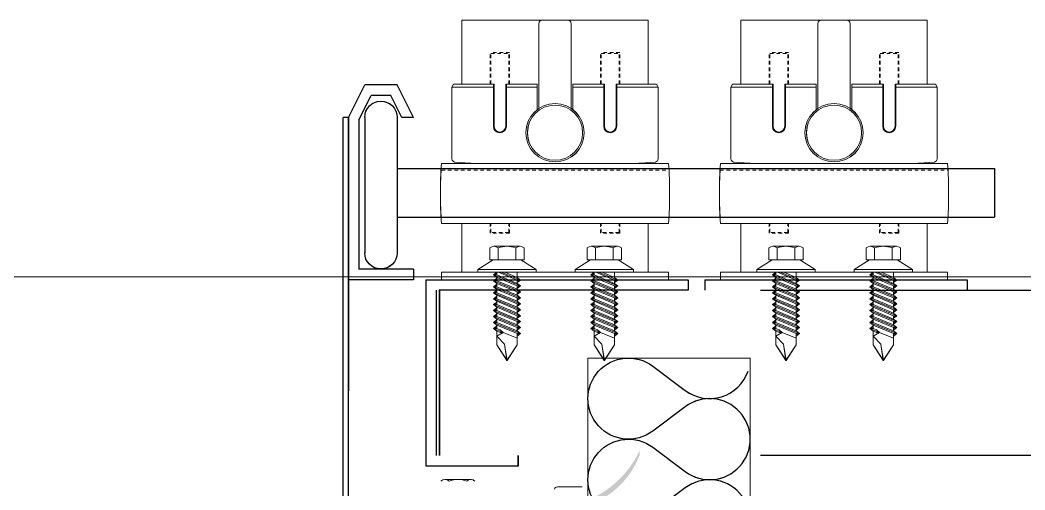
# Model space of a CAD drawing. Header units: millimetres. Extents: x 4739419 to 5837985, y 2291271 to 3446271.
# Drawn here: x 4998661.8 to 4998971.5, y 2442325.6 to 2442470.4 of the extents above; entities that cross this region are included whole.
import ezdxf

# ---------------------------------------------------------------- set-up
doc = ezdxf.new("R2010")
doc.units = ezdxf.units.MM
doc.linetypes.add('XR-평면도$0$HID', pattern=[2, 1.1, -0.9])
doc.layers.get('0').update_dxf_attribs({"color": 255})
for name, color, linetype, lineweight in [('XR-평면도$0$A-CNTL', 9, 'Continuous', 15), ('XR-평면도$0$A-CONC-LIN1', 9, 'Continuous', 40), ('XR-평면도$0$A-DWXM-SHUT', 9, 'Continuous', 25), ('XR-평면도$0$A-FFXM-EQP', 9, 'Continuous', 15), ('XR-평면도$0$A-WAXM-PANL', 9, 'Continuous', 20)]:
    doc.layers.add(name, color=color, linetype=linetype, lineweight=lineweight)
doc.layers.add('XR-평면도$0$HAT', color=9, linetype='Continuous')

# ---------------------------------------------------------------- blocks, each defined once
blk = doc.blocks.new('XR-평면도$0$중심선(210216)')
at = {"layer": 'XR-평면도$0$A-CNTL', "ltscale": 300}
blk.add_lwpolyline([(-10000, 106000), (186000, 106000)], dxfattribs=at)
blk = doc.blocks.new('XR-평면도$0$단열재(PANEL)')
at = {"layer": 'XR-평면도$0$HAT'}
blk.add_lwpolyline([(-40, 730, 2), (-40, 770), (-60, 755, -2.000000000000001), (-60, 795), (-40, 780, 2), (-40, 820), (-60, 805, -2.000000000000001), (-60, 845), (-40, 830, 0.5097583433887193), (-1.337641983787762, 841.9319882801028, 0.5097583433887193)], format="xyb", dxfattribs=at)
blk = doc.blocks.new('XR-평면도$0$셔터(9600)230515')
at = {"layer": 'XR-평면도$0$A-FFXM-EQP'}
h = blk.add_hatch(color=256, dxfattribs=at)
h.paths.add_polyline_path([(9728.397390720844, 328.7435445988376, 0.0163060599630648), (9730.06910590589, 328.4705163294275, 1.195216071426934), (9732.318687831461, 330.0361336262722, 0.5433413256729775), (9730.03388345003, 329.5490610727866, -0.0136969446400019), (9728.397390720844, 329.976572820713)])
h.paths.add_polyline_path([(9728.397390720844, 328.7435445988376), (9728.397390720844, 329.976572820713, -0.0123550019948872), (9726.943266180753, 330.4385669248004), (9726.779162024557, 330.4385669248004, -0.2136446565201314), (9726.089404357075, 330.7473888860841, -0.1952151342262193), (9709.052759034037, 346.5337131561537), (9709.052759034037, 345.2237729037006, 0.2612675896303575)])
at = {"layer": 'XR-평면도$0$A-DWXM-SHUT', "ltscale": 20}
for p, q in [((9778.799999901503, 449.1499967547425), (9783.799999901503, 459.1499967547425)), ((9783.799999901503, 459.1499967547425), (9793.799999901503, 459.1499967547425)), ((9798.799999901503, 449.1499967547425), (9793.799999901503, 459.1499967547425)), ((9782.377708667367, 449.1499967547425), (9785.777708665877, 455.9499967517622)), ((9785.777708665877, 455.9499967517622), (9791.822291137129, 455.9499967517622)), ((9795.599999902248, 448.3945792215236), (9791.822291137129, 455.9499967517622)), ((9778.799999901503, 449.1499967547425), (9782.377708667367, 449.1499967547425)), ((9783.799999897778, 449.1499967547425), (9783.799999897778, 407.4499967517622)), ((9793.799999901503, 449.1499967547425), (9793.799999901503, 407.4499967517622)), ((9798.799999901503, 449.1499967547425), (9798.799999901503, 364.886421811796)), ((9798.799999901503, 326.5999967844982), (9798.799999901503, 449.1499967547425)), ((9798.799999901503, 449.1499967547425), (9800.399999902993, 449.1499967547425)), ((9800.399999902993, 324.9999967830081), (9800.399999902993, 449.1499967547425)), ((9795.599999902248, 448.3945792215236), (9795.599999902248, 402.3499967502721)), ((9599.67691025272, 433.4499967517622), (9599.67691025272, 418.4499967517622)), ((9783.799999897778, 433.4499967517622), (9599.676910248994, 433.4499967517622)), ((9783.799999897778, 418.4499967517622), (9599.676910248994, 418.4499967517622)), ((9778.799999901503, 402.3499967502721), (9795.599999902248, 402.3499967502721)), ((9778.799999901503, 402.3499967502721), (9778.799999901503, 399.1499967547425)), ((9689.020422769188, 399.1499967547425), (9608.176558171808, 399.1499967547425)), ((9608.176558171808, 399.1499967547425), (9608.176558171808, 395.9499967517622)), ((9689.020422769188, 399.1499967547425), (9689.020422769188, 395.9499967592128)), ((9774.999999897032, 399.1499967547425), (9694.156135299652, 399.1499967547425)), ((9694.156135299652, 399.1499967547425), (9694.156135299652, 395.9499967517622)), ((9774.999999900758, 399.1499967547425), (9694.156135303378, 399.1499967547425)), ((9774.999999900758, 399.1499967547425), (9774.999999900758, 341.7999967532523)), ((9778.799999901503, 399.1499967547425), (9798.799999901503, 399.1499967547425)), ((9671.799999901503, 395.9499967599113), (279.1999999003019, 395.9499967517622)), ((9694.156135299652, 395.9499967517622), (9770.799999897778, 395.9499967517622)), ((9770.799999901503, 395.9499967517622), (9770.799999901503, 344.9999967562326)), ((9771.799999901503, 395.9499967517622), (9771.799999901503, 344.9999967562326)), ((129.1999999003019, 344.9999967939511), (9671.799999901503, 344.9999967939511)), ((9746.451523558646, 341.7999967532523), (9746.451523558646, 344.9999967562326)), ((9774.999999900758, 341.7999967532523), (9746.451523558646, 341.7999967532523))]:
    blk.add_line(p, q, dxfattribs=at)
for centre, start, end in [((9788.799999901503, 449.1499967547425, 1.862677123654066e-09), 0, 180), ((9788.799999901503, 407.4499967517622, 1.862677123654066e-09), 180, 0)]:
    blk.add_arc(centre, 5, start, end, dxfattribs=at)
at = {"layer": 'XR-평면도$0$A-FFXM-EQP'}
for p, q in [((9620.420252503305, 459.4499967517622), (9620.420252503305, 479.1499967547425)), ((9677.920252503305, 479.1499967547425), (9620.420252503305, 479.1499967547425)), ((9644.170252503305, 451.9333115266927), (9644.170252503305, 478.1499967547425)), ((9653.170252503305, 479.1499967547425), (9645.170252503305, 479.1499967547425)), ((9654.170252503305, 451.9333115266927), (9654.170252503305, 478.1499967547425)), ((9677.920252503305, 479.1499967547425), (9677.920252503305, 459.4499967517622)), ((9706.39982963115, 459.4499967517622), (9706.39982963115, 479.1499967547425)), ((9763.89982963115, 479.1499967547425), (9706.39982963115, 479.1499967547425)), ((9730.14982963115, 451.9333115266927), (9730.14982963115, 478.1499967547425)), ((9739.14982963115, 479.1499967547425), (9731.14982963115, 479.1499967547425)), ((9740.14982963115, 451.9333115266927), (9740.14982963115, 478.1499967547425)), ((9763.89982963115, 479.1499967547425), (9763.89982963115, 459.4499967517622)), ((9617.420252503305, 458.4499967517622), (9617.890432448536, 459.4499967517622)), ((9617.420252503305, 458.4499967517622), (9617.420252503305, 436.3634037124284)), ((9630.370252506285, 458.4499967517622), (9617.420252503305, 458.4499967517622)), ((9630.370252506285, 459.4499967517622), (9617.890432448536, 459.4499967517622)), ((9630.170252503305, 446.4499967517622), (9630.170252503305, 459.4499967517622)), ((9630.370252506285, 446.4499967517622), (9630.370252506285, 459.4499967517622)), ((9633.97025250405, 446.4499967517622), (9633.97025250405, 459.4499967517622)), ((9643.670252503305, 459.4499967517622), (9633.97025250405, 459.4499967517622)), ((9643.670252503305, 458.4499967517622), (9633.97025250405, 458.4499967517622)), ((9634.170252503305, 446.4499967517622), (9634.170252503305, 459.4499967517622)), ((9643.670252503305, 459.4499967517622), (9643.670252503305, 451.57390017531)), ((9654.670252503305, 459.4499967517622), (9654.670252503305, 451.57390017531)), ((9664.370252506285, 459.4499967517622), (9654.670252503305, 459.4499967517622)), ((9664.370252506285, 458.4499967517622), (9654.670252503305, 458.4499967517622)), ((9664.170252503305, 446.4499967517622), (9664.170252503305, 459.4499967517622)), ((9664.370252506285, 446.4499967517622), (9664.370252506285, 459.4499967517622)), ((9667.97025250405, 446.4499967517622), (9667.97025250405, 459.4499967517622)), ((9680.4500725618, 459.4499967517622), (9667.97025250405, 459.4499967517622)), ((9680.920252503305, 458.4499967517622), (9667.97025250405, 458.4499967517622)), ((9668.170252503305, 446.4499967517622), (9668.170252503305, 459.4499967517622)), ((9680.920252503305, 458.4499967517622), (9680.4500725618, 459.4499967517622)), ((9680.920252503305, 458.4499967517622), (9680.920252503305, 436.3634037124284)), ((9703.39982963115, 458.4499967517622), (9703.87000957638, 459.4499967517622)), ((9703.39982963115, 458.4499967517622), (9703.39982963115, 436.3634037124284)), ((9716.34982963413, 458.4499967517622), (9703.39982963115, 458.4499967517622)), ((9716.34982963413, 459.4499967517622), (9703.87000957638, 459.4499967517622)), ((9716.14982963115, 446.4499967517622), (9716.14982963115, 459.4499967517622)), ((9716.34982963413, 446.4499967517622), (9716.34982963413, 459.4499967517622)), ((9719.949829631894, 446.4499967517622), (9719.949829631894, 459.4499967517622)), ((9729.64982963115, 459.4499967517622), (9719.949829631894, 459.4499967517622)), ((9729.64982963115, 458.4499967517622), (9719.949829631894, 458.4499967517622)), ((9720.14982963115, 446.4499967517622), (9720.14982963115, 459.4499967517622)), ((9729.64982963115, 459.4499967517622), (9729.64982963115, 451.57390017531)), ((9740.64982963115, 459.4499967517622), (9740.64982963115, 451.57390017531)), ((9750.34982963413, 459.4499967517622), (9740.64982963115, 459.4499967517622)), ((9750.34982963413, 458.4499967517622), (9740.64982963115, 458.4499967517622)), ((9750.14982963115, 446.4499967517622), (9750.14982963115, 459.4499967517622)), ((9750.34982963413, 446.4499967517622), (9750.34982963413, 459.4499967517622)), ((9753.949829631894, 446.4499967517622), (9753.949829631894, 459.4499967517622)), ((9766.429649689644, 459.4499967517622), (9753.949829631894, 459.4499967517622)), ((9766.89982963115, 458.4499967517622), (9753.949829631894, 458.4499967517622)), ((9754.14982963115, 446.4499967517622), (9754.14982963115, 459.4499967517622)), ((9766.89982963115, 458.4499967517622), (9766.429649689644, 459.4499967517622)), ((9766.89982963115, 458.4499967517622), (9766.89982963115, 436.3634037124284)), ((9684.170252503305, 434.9499967517622), (9614.170252503305, 434.9499967517622)), ((9624.841112942844, 434.9499967517622), (9618.176689458489, 435.3935186462768)), ((9620.420252503305, 435.0675902562507), (9620.420252503305, 434.9499967517622)), ((9673.499392067491, 434.9499967517622), (9680.163815551847, 435.3935186462768)), ((9677.920252503305, 435.0675902562507), (9677.920252503305, 434.9499967517622)), ((9770.14982963115, 434.9499967517622), (9700.14982963115, 434.9499967517622)), ((9710.820690070688, 434.9499967517622), (9704.156266586333, 435.3935186462768)), ((9706.39982963115, 435.0675902562507), (9706.39982963115, 434.9499967517622)), ((9759.478969195336, 434.9499967517622), (9766.14339267969, 435.3935186462768)), ((9763.89982963115, 435.0675902562507), (9763.89982963115, 434.9499967517622)), ((9684.170252503305, 416.4499967517622), (9614.170252503305, 416.4499967517622)), ((9620.420252503305, 401.4499967517622), (9620.420252503305, 416.4499967517622)), ((9677.920252503305, 416.4499967517622), (9677.920252503305, 402.4499967517622)), ((9770.14982963115, 416.4499967517622), (9700.14982963115, 416.4499967517622)), ((9706.39982963115, 401.4499967517622), (9706.39982963115, 416.4499967517622)), ((9763.89982963115, 416.4499967517622), (9763.89982963115, 402.4499967517622)), ((9628.72025250405, 408.9499967517622), (9628.72025250405, 405.2499967562326)), ((9629.899933104813, 409.4499967517622), (9638.040571903288, 409.4499967517622)), ((9631.256706239134, 408.9499967517622), (9631.256706239134, 405.2499967562326)), ((9636.683798768967, 408.9499967517622), (9636.683798768967, 405.2499967562326)), ((9639.22025250405, 408.9499967517622), (9639.22025250405, 405.2499967562326)), ((9658.72025250405, 408.9499967517622), (9658.72025250405, 405.2499967562326)), ((9659.899933104813, 409.4499967517622), (9668.040571903288, 409.4499967517622)), ((9661.256706239134, 408.9499967517622), (9661.256706239134, 405.2499967562326)), ((9666.683798768967, 408.9499967517622), (9666.683798768967, 405.2499967562326)), ((9669.22025250405, 408.9499967517622), (9669.22025250405, 405.2499967562326)), ((9714.699829631894, 408.9499967517622), (9714.699829631894, 405.2499967562326)), ((9715.879510232657, 409.4499967517622), (9724.020149031132, 409.4499967517622)), ((9717.236283366978, 408.9499967517622), (9717.236283366978, 405.2499967562326)), ((9722.663375896811, 408.9499967517622), (9722.663375896811, 405.2499967562326)), ((9725.199829631894, 408.9499967517622), (9725.199829631894, 405.2499967562326)), ((9744.699829631894, 408.9499967517622), (9744.699829631894, 405.2499967562326)), ((9745.879510232657, 409.4499967517622), (9754.020149031132, 409.4499967517622)), ((9747.236283366978, 408.9499967517622), (9747.236283366978, 405.2499967562326)), ((9752.663375896811, 408.9499967517622), (9752.663375896811, 405.2499967562326)), ((9755.199829631894, 408.9499967517622), (9755.199829631894, 405.2499967562326)), ((9628.72025250405, 405.2499967562326), (9639.22025250405, 405.2499967562326)), ((9658.72025250405, 405.2499967562326), (9669.22025250405, 405.2499967562326)), ((9714.699829631894, 405.2499967562326), (9725.199829631894, 405.2499967562326)), ((9744.699829631894, 405.2499967562326), (9755.199829631894, 405.2499967562326)), ((9684.170252503305, 401.4499967517622), (9614.170252503305, 401.4499967517622)), ((9614.170252503305, 401.4499967517622), (9614.170252503305, 399.1499967547425)), ((9620.420252503305, 401.4499967517622), (9620.420252503305, 402.4499967517622)), ((9629.82025250554, 399.0501172142394), (9635.724853844791, 401.4499967517622)), ((9629.82025250554, 397.2171172099479), (9638.120252506285, 400.6345430882939)), ((9629.82025250554, 397.2171172099479), (9638.120252506285, 400.6345430882939)), ((9630.82025250554, 399.8542174147733), (9630.82025250554, 401.4499967517622)), ((9637.120252506285, 400.6345430882939), (9637.120252506285, 401.4499967517622)), ((9637.120252506285, 398.8015430840023), (9637.120252506285, 399.8304428803094)), ((9659.82025250554, 399.0501172142394), (9665.724853844791, 401.4499967517622)), ((9659.82025250554, 397.2171172099479), (9668.120252506285, 400.6345430882939)), ((9659.82025250554, 397.2171172099479), (9668.120252506285, 400.6345430882939)), ((9660.82025250554, 399.8542174147733), (9660.82025250554, 401.4499967517622)), ((9667.120252506285, 400.6345430882939), (9667.120252506285, 401.4499967517622)), ((9667.120252506285, 398.8015430840023), (9667.120252506285, 399.8304428803094)), ((9677.920252503305, 401.4499967517622), (9677.920252503305, 402.4499967517622)), ((9684.170252503305, 401.4499967517622), (9684.170252503305, 399.1499967547425)), ((9770.14982963115, 401.4499967517622), (9700.14982963115, 401.4499967517622)), ((9700.14982963115, 401.4499967517622), (9700.14982963115, 399.1499967547425)), ((9706.39982963115, 401.4499967517622), (9706.39982963115, 402.4499967517622)), ((9715.799829633384, 399.0501172142394), (9721.704430972635, 401.4499967517622)), ((9715.799829633384, 397.2171172099479), (9724.09982963413, 400.6345430882939)), ((9715.799829633384, 397.2171172099479), (9724.09982963413, 400.6345430882939)), ((9716.799829633384, 399.8542174147733), (9716.799829633384, 401.4499967517622)), ((9723.09982963413, 400.6345430882939), (9723.09982963413, 401.4499967517622)), ((9723.09982963413, 398.8015430840023), (9723.09982963413, 399.8304428803094)), ((9745.799829633384, 399.0501172142394), (9751.704430972635, 401.4499967517622)), ((9745.799829633384, 397.2171172099479), (9754.09982963413, 400.6345430882939)), ((9745.799829633384, 397.2171172099479), (9754.09982963413, 400.6345430882939)), ((9746.799829633384, 399.8542174147733), (9746.799829633384, 401.4499967517622)), ((9753.09982963413, 400.6345430882939), (9753.09982963413, 401.4499967517622)), ((9753.09982963413, 398.8015430840023), (9753.09982963413, 399.8304428803094)), ((9763.89982963115, 401.4499967517622), (9763.89982963115, 402.4499967517622)), ((9770.14982963115, 401.4499967517622), (9770.14982963115, 399.1499967547425)), ((9629.82025250554, 395.3841172131069), (9638.120252506285, 398.8015430840023)), ((9629.82025250554, 395.3841172131069), (9638.120252506285, 398.8015430840023)), ((9629.82025250554, 393.5511172088154), (9638.120252506285, 396.9685430871614)), ((9629.82025250554, 393.5511172088154), (9638.120252506285, 396.9685430871614)), ((9630.82025250554, 398.0212174179323), (9630.82025250554, 399.0501172142394)), ((9630.82025250554, 396.1882174136408), (9630.82025250554, 397.2171172099479)), ((9637.120252506285, 396.9685430871614), (9637.120252506285, 397.9974428834685)), ((9659.82025250554, 395.3841172131069), (9668.120252506285, 398.8015430840023)), ((9659.82025250554, 395.3841172131069), (9668.120252506285, 398.8015430840023)), ((9659.82025250554, 393.5511172088154), (9668.120252506285, 396.9685430871614)), ((9659.82025250554, 393.5511172088154), (9668.120252506285, 396.9685430871614)), ((9660.82025250554, 398.0212174179323), (9660.82025250554, 399.0501172142394)), ((9660.82025250554, 396.1882174136408), (9660.82025250554, 397.2171172099479)), ((9667.120252506285, 396.9685430871614), (9667.120252506285, 397.9974428834685)), ((9715.799829633384, 395.3841172131069), (9724.09982963413, 398.8015430840023)), ((9715.799829633384, 395.3841172131069), (9724.09982963413, 398.8015430840023)), ((9715.799829633384, 393.5511172088154), (9724.09982963413, 396.9685430871614)), ((9715.799829633384, 393.5511172088154), (9724.09982963413, 396.9685430871614)), ((9716.799829633384, 398.0212174179323), (9716.799829633384, 399.0501172142394)), ((9716.799829633384, 396.1882174136408), (9716.799829633384, 397.2171172099479)), ((9723.09982963413, 396.9685430871614), (9723.09982963413, 397.9974428834685)), ((9745.799829633384, 395.3841172131069), (9754.09982963413, 398.8015430840023)), ((9745.799829633384, 395.3841172131069), (9754.09982963413, 398.8015430840023)), ((9745.799829633384, 393.5511172088154), (9754.09982963413, 396.9685430871614)), ((9745.799829633384, 393.5511172088154), (9754.09982963413, 396.9685430871614)), ((9746.799829633384, 398.0212174179323), (9746.799829633384, 399.0501172142394)), ((9746.799829633384, 396.1882174136408), (9746.799829633384, 397.2171172099479)), ((9753.09982963413, 396.9685430871614), (9753.09982963413, 397.9974428834685)), ((9629.82025250554, 391.7181172119745), (9638.120252506285, 395.1355430903204)), ((9629.82025250554, 391.7181172119745), (9638.120252506285, 395.1355430903204)), ((9629.82025250554, 389.8851172076829), (9638.120252506285, 393.3025430860289)), ((9629.82025250554, 389.8851172076829), (9638.120252506285, 393.3025430860289)), ((9630.82025250554, 394.3552174167999), (9630.82025250554, 395.3841172131069)), ((9630.82025250554, 392.5222174199589), (9630.82025250554, 393.5511172088154)), ((9637.120252506285, 395.1355430903204), (9637.120252506285, 396.1644428791769)), ((9637.120252506285, 393.3025430860289), (9637.120252506285, 394.331442882336)), ((9659.82025250554, 391.7181172119745), (9668.120252506285, 395.1355430903204)), ((9659.82025250554, 391.7181172119745), (9668.120252506285, 395.1355430903204)), ((9659.82025250554, 389.8851172076829), (9668.120252506285, 393.3025430860289)), ((9659.82025250554, 389.8851172076829), (9668.120252506285, 393.3025430860289)), ((9660.82025250554, 394.3552174167999), (9660.82025250554, 395.3841172131069)), ((9660.82025250554, 392.5222174199589), (9660.82025250554, 393.5511172088154)), ((9667.120252506285, 395.1355430903204), (9667.120252506285, 396.1644428791769)), ((9667.120252506285, 393.3025430860289), (9667.120252506285, 394.331442882336)), ((9715.799829633384, 391.7181172119745), (9724.09982963413, 395.1355430903204)), ((9715.799829633384, 391.7181172119745), (9724.09982963413, 395.1355430903204)), ((9715.799829633384, 389.8851172076829), (9724.09982963413, 393.3025430860289)), ((9715.799829633384, 389.8851172076829), (9724.09982963413, 393.3025430860289)), ((9716.799829633384, 394.3552174167999), (9716.799829633384, 395.3841172131069)), ((9716.799829633384, 392.5222174199589), (9716.799829633384, 393.5511172088154)), ((9723.09982963413, 395.1355430903204), (9723.09982963413, 396.1644428791769)), ((9723.09982963413, 393.3025430860289), (9723.09982963413, 394.331442882336)), ((9745.799829633384, 391.7181172119745), (9754.09982963413, 395.1355430903204)), ((9745.799829633384, 391.7181172119745), (9754.09982963413, 395.1355430903204)), ((9745.799829633384, 389.8851172076829), (9754.09982963413, 393.3025430860289)), ((9745.799829633384, 389.8851172076829), (9754.09982963413, 393.3025430860289)), ((9746.799829633384, 394.3552174167999), (9746.799829633384, 395.3841172131069)), ((9746.799829633384, 392.5222174199589), (9746.799829633384, 393.5511172088154)), ((9753.09982963413, 395.1355430903204), (9753.09982963413, 396.1644428791769)), ((9753.09982963413, 393.3025430860289), (9753.09982963413, 394.331442882336)), ((9629.82025250554, 388.052117210842), (9638.120252506285, 391.4695430891879)), ((9629.82025250554, 388.052117210842), (9638.120252506285, 391.4695430891879)), ((9630.82025250554, 390.6892174156674), (9630.82025250554, 391.7181172119745)), ((9637.120252506285, 391.4695430891879), (9637.120252506285, 392.4984428780444)), ((9637.120252506285, 389.6365430848964), (9637.120252506285, 390.6654428812035)), ((9659.82025250554, 388.052117210842), (9668.120252506285, 391.4695430891879)), ((9659.82025250554, 388.052117210842), (9668.120252506285, 391.4695430891879)), ((9660.82025250554, 390.6892174156674), (9660.82025250554, 391.7181172119745)), ((9667.120252506285, 391.4695430891879), (9667.120252506285, 392.4984428780444)), ((9667.120252506285, 389.6365430848964), (9667.120252506285, 390.6654428812035)), ((9715.799829633384, 388.052117210842), (9724.09982963413, 391.4695430891879)), ((9715.799829633384, 388.052117210842), (9724.09982963413, 391.4695430891879)), ((9716.799829633384, 390.6892174156674), (9716.799829633384, 391.7181172119745)), ((9723.09982963413, 391.4695430891879), (9723.09982963413, 392.4984428780444)), ((9723.09982963413, 389.6365430848964), (9723.09982963413, 390.6654428812035)), ((9745.799829633384, 388.052117210842), (9754.09982963413, 391.4695430891879)), ((9745.799829633384, 388.052117210842), (9754.09982963413, 391.4695430891879)), ((9746.799829633384, 390.6892174156674), (9746.799829633384, 391.7181172119745)), ((9753.09982963413, 391.4695430891879), (9753.09982963413, 392.4984428780444)), ((9753.09982963413, 389.6365430848964), (9753.09982963413, 390.6654428812035)), ((9629.82025250554, 386.219117214001), (9638.120252506285, 389.6365430848964)), ((9629.82025250554, 386.219117214001), (9638.120252506285, 389.6365430848964)), ((9629.82025250554, 384.3861172097095), (9638.120252506285, 387.8035430880554)), ((9629.82025250554, 384.3861172097095), (9638.120252506285, 387.8035430880554)), ((9630.82025250554, 388.8562174188264), (9630.82025250554, 389.8851172076829)), ((9630.82025250554, 387.0232174145349), (9630.82025250554, 388.052117210842)), ((9637.120252506285, 387.8035430880554), (9637.120252506285, 388.8324428843625)), ((9659.82025250554, 386.219117214001), (9668.120252506285, 389.6365430848964)), ((9659.82025250554, 386.219117214001), (9668.120252506285, 389.6365430848964)), ((9659.82025250554, 384.3861172097095), (9668.120252506285, 387.8035430880554)), ((9659.82025250554, 384.3861172097095), (9668.120252506285, 387.8035430880554)), ((9660.82025250554, 388.8562174188264), (9660.82025250554, 389.8851172076829)), ((9660.82025250554, 387.0232174145349), (9660.82025250554, 388.052117210842)), ((9667.120252506285, 387.8035430880554), (9667.120252506285, 388.8324428843625)), ((9715.799829633384, 386.219117214001), (9724.09982963413, 389.6365430848964)), ((9715.799829633384, 386.219117214001), (9724.09982963413, 389.6365430848964)), ((9715.799829633384, 384.3861172097095), (9724.09982963413, 387.8035430880554)), ((9715.799829633384, 384.3861172097095), (9724.09982963413, 387.8035430880554)), ((9716.799829633384, 388.8562174188264), (9716.799829633384, 389.8851172076829)), ((9716.799829633384, 387.0232174145349), (9716.799829633384, 388.052117210842)), ((9723.09982963413, 387.8035430880554), (9723.09982963413, 388.8324428843625)), ((9745.799829633384, 386.219117214001), (9754.09982963413, 389.6365430848964)), ((9745.799829633384, 386.219117214001), (9754.09982963413, 389.6365430848964)), ((9745.799829633384, 384.3861172097095), (9754.09982963413, 387.8035430880554)), ((9745.799829633384, 384.3861172097095), (9754.09982963413, 387.8035430880554)), ((9746.799829633384, 388.8562174188264), (9746.799829633384, 389.8851172076829)), ((9746.799829633384, 387.0232174145349), (9746.799829633384, 388.052117210842)), ((9753.09982963413, 387.8035430880554), (9753.09982963413, 388.8324428843625)), ((9629.82025250554, 382.5531172128685), (9638.120252506285, 385.9705430837639)), ((9629.82025250554, 382.5531172128685), (9638.120252506285, 385.9705430837639)), ((9630.82025250554, 385.1902174176939), (9630.82025250554, 386.219117214001)), ((9630.82025250554, 383.3572174134024), (9630.82025250554, 384.3861172097095)), ((9635.11208652094, 382.8989666672715), (9638.120252506285, 384.137543086923)), ((9635.11208652094, 382.8989666672715), (9638.120252506285, 384.137543086923)), ((9637.120252506285, 385.9705430837639), (9637.120252506285, 386.999442880071)), ((9637.120252506285, 384.137543086923), (9637.120252506285, 385.16644288323)), ((9659.82025250554, 382.5531172128685), (9668.120252506285, 385.9705430837639)), ((9659.82025250554, 382.5531172128685), (9668.120252506285, 385.9705430837639)), ((9660.82025250554, 385.1902174176939), (9660.82025250554, 386.219117214001)), ((9660.82025250554, 383.3572174134024), (9660.82025250554, 384.3861172097095)), ((9665.11208652094, 382.8989666672715), (9668.120252506285, 384.137543086923)), ((9665.11208652094, 382.8989666672715), (9668.120252506285, 384.137543086923)), ((9667.120252506285, 385.9705430837639), (9667.120252506285, 386.999442880071)), ((9667.120252506285, 384.137543086923), (9667.120252506285, 385.16644288323)), ((9715.799829633384, 382.5531172128685), (9724.09982963413, 385.9705430837639)), ((9715.799829633384, 382.5531172128685), (9724.09982963413, 385.9705430837639)), ((9716.799829633384, 385.1902174176939), (9716.799829633384, 386.219117214001)), ((9716.799829633384, 383.3572174134024), (9716.799829633384, 384.3861172097095)), ((9721.091663648784, 382.8989666672715), (9724.09982963413, 384.137543086923)), ((9721.091663648784, 382.8989666672715), (9724.09982963413, 384.137543086923)), ((9723.09982963413, 385.9705430837639), (9723.09982963413, 386.999442880071)), ((9723.09982963413, 384.137543086923), (9723.09982963413, 385.16644288323)), ((9745.799829633384, 382.5531172128685), (9754.09982963413, 385.9705430837639)), ((9745.799829633384, 382.5531172128685), (9754.09982963413, 385.9705430837639)), ((9746.799829633384, 385.1902174176939), (9746.799829633384, 386.219117214001)), ((9746.799829633384, 383.3572174134024), (9746.799829633384, 384.3861172097095)), ((9751.091663648784, 382.8989666672715), (9754.09982963413, 384.137543086923)), ((9751.091663648784, 382.8989666672715), (9754.09982963413, 384.137543086923)), ((9753.09982963413, 385.9705430837639), (9753.09982963413, 386.999442880071)), ((9753.09982963413, 384.137543086923), (9753.09982963413, 385.16644288323)), ((9630.82025250554, 379.080996756471), (9630.82025250554, 382.5531172128685)), ((9637.120252506285, 379.080996756471), (9637.120252506285, 383.3334428789385)), ((9660.82025250554, 379.080996756471), (9660.82025250554, 382.5531172128685)), ((9667.120252506285, 379.080996756471), (9667.120252506285, 383.3334428789385)), ((9716.799829633384, 379.080996756471), (9716.799829633384, 382.5531172128685)), ((9723.09982963413, 379.080996756471), (9723.09982963413, 383.3334428789385)), ((9746.799829633384, 379.080996756471), (9746.799829633384, 382.5531172128685)), ((9753.09982963413, 379.080996756471), (9753.09982963413, 383.3334428789385)), ((9761.006167152374, 337.5991856055625), (9769.146805947124, 337.5991856055625)), ((9761.006167152374, 337.5991856055625, -1.9406158230204e-06), (9769.146805947124, 337.5991856055625, -1.9406158230204e-06)), ((9726.779162024557, 335.2871599728533), (9734.421648455262, 335.2871599728533)), ((9726.779162024557, 335.2871599728533, -1.9406158230204e-06), (9734.421648455262, 335.2871599728533, -1.9406158230204e-06))]:
    blk.add_line(p, q, dxfattribs=at)
at = {"layer": 'XR-평면도$0$A-FFXM-EQP', "linetype": 'XR-평면도$0$HID'}
for p, q in [((9629.170252503305, 459.4499967517622), (9629.170252503305, 469.1499967547425)), ((9629.170252503305, 469.1499967547425), (9635.170252503305, 469.1499967547425)), ((9629.420252503305, 459.4499967517622), (9629.420252503305, 468.8999967547425)), ((9634.920252503305, 468.8999967547425), (9629.420252503305, 468.8999967547425)), ((9634.920252503305, 459.4499967517622), (9634.920252503305, 468.8999967547425)), ((9635.170252503305, 459.4499967517622), (9635.170252503305, 469.1499967547425)), ((9663.170252503305, 459.4499967517622), (9663.170252503305, 469.1499967547425)), ((9663.170252503305, 469.1499967547425), (9669.170252503305, 469.1499967547425)), ((9663.420252503305, 459.4499967517622), (9663.420252503305, 468.8999967547425)), ((9668.920252503305, 468.8999967547425), (9663.420252503305, 468.8999967547425)), ((9668.920252503305, 459.4499967517622), (9668.920252503305, 468.8999967547425)), ((9669.170252503305, 459.4499967517622), (9669.170252503305, 469.1499967547425)), ((9715.14982963115, 459.4499967517622), (9715.14982963115, 469.1499967547425)), ((9715.14982963115, 469.1499967547425), (9721.14982963115, 469.1499967547425)), ((9715.39982963115, 459.4499967517622), (9715.39982963115, 468.8999967547425)), ((9720.89982963115, 468.8999967547425), (9715.39982963115, 468.8999967547425)), ((9720.89982963115, 459.4499967517622), (9720.89982963115, 468.8999967547425)), ((9721.14982963115, 459.4499967517622), (9721.14982963115, 469.1499967547425)), ((9749.14982963115, 459.4499967517622), (9749.14982963115, 469.1499967547425)), ((9749.14982963115, 469.1499967547425), (9755.14982963115, 469.1499967547425)), ((9749.39982963115, 459.4499967517622), (9749.39982963115, 468.8999967547425)), ((9754.89982963115, 468.8999967547425), (9749.39982963115, 468.8999967547425)), ((9754.89982963115, 459.4499967517622), (9754.89982963115, 468.8999967547425)), ((9755.14982963115, 459.4499967517622), (9755.14982963115, 469.1499967547425)), ((9684.292935089617, 432.9499967517622), (9614.170252503305, 432.9499967517622)), ((9770.14982963115, 432.9499967517622), (9700.14982963115, 432.9499967517622)), ((9684.292935089617, 418.4499967517622), (9614.170252503305, 418.4499967517622)), ((9770.272512217462, 418.4499967517622), (9700.14982963115, 418.4499967517622)), ((9629.170252503305, 413.4499967517622), (9629.170252503305, 416.4499967517622)), ((9629.420252503305, 413.6999967517622), (9629.420252503305, 416.4499967517622)), ((9634.920252503305, 413.6999967517622), (9634.920252503305, 416.4499967517622)), ((9635.170252503305, 413.4499967517622), (9635.170252503305, 416.4499967517622)), ((9663.170252503305, 413.4499967517622), (9663.170252503305, 416.4499967517622)), ((9663.420252503305, 413.6999967517622), (9663.420252503305, 416.4499967517622)), ((9668.920252503305, 413.6999967517622), (9668.920252503305, 416.4499967517622)), ((9669.170252503305, 413.4499967517622), (9669.170252503305, 416.4499967517622)), ((9715.14982963115, 413.4499967517622), (9715.14982963115, 416.4499967517622)), ((9715.39982963115, 413.6999967517622), (9715.39982963115, 416.4499967517622)), ((9720.89982963115, 413.6999967517622), (9720.89982963115, 416.4499967517622)), ((9721.14982963115, 413.4499967517622), (9721.14982963115, 416.4499967517622)), ((9749.14982963115, 413.4499967517622), (9749.14982963115, 416.4499967517622)), ((9749.39982963115, 413.6999967517622), (9749.39982963115, 416.4499967517622)), ((9754.89982963115, 413.6999967517622), (9754.89982963115, 416.4499967517622)), ((9755.14982963115, 413.4499967517622), (9755.14982963115, 416.4499967517622)), ((9629.170252503305, 413.4499967517622), (9635.170252503305, 413.4499967517622)), ((9629.420252503305, 413.6999967517622), (9634.920252503305, 413.6999967517622)), ((9663.170252503305, 413.4499967517622), (9669.170252503305, 413.4499967517622)), ((9663.420252503305, 413.6999967517622), (9668.920252503305, 413.6999967517622)), ((9715.14982963115, 413.4499967517622), (9721.14982963115, 413.4499967517622)), ((9715.39982963115, 413.6999967517622), (9720.89982963115, 413.6999967517622)), ((9749.14982963115, 413.4499967517622), (9755.14982963115, 413.4499967517622)), ((9749.39982963115, 413.6999967517622), (9754.89982963115, 413.6999967517622))]:
    blk.add_line(p, q, dxfattribs=at)
at = {"layer": 'XR-평면도$0$A-FFXM-EQP', "color": 7}
blk.add_line((9770.14982963115, 399.1499967547425), (9700.14982963115, 399.1499967547425), dxfattribs=at)
at = {"layer": 'XR-평면도$0$A-FFXM-EQP'}
for points in [[(9638.270252504795, 405.2499967562326), (9629.670252503305, 405.2499967562326), (9624.97025250405, 402.2499967562326), (9642.97025250405, 402.2499967562326)], [(9668.270252504795, 405.2499967562326), (9659.670252503305, 405.2499967562326), (9654.97025250405, 402.2499967562326), (9672.97025250405, 402.2499967562326)], [(9724.24982963264, 405.2499967562326), (9715.64982963115, 405.2499967562326), (9710.949829631894, 402.2499967562326), (9728.949829631894, 402.2499967562326)], [(9754.24982963264, 405.2499967562326), (9745.64982963115, 405.2499967562326), (9740.949829631894, 402.2499967562326), (9758.949829631894, 402.2499967562326)], [(9642.97025250405, 402.2499967562326), (9624.97025250405, 402.2499967562326), (9624.97025250405, 401.4499967517622), (9642.97025250405, 401.4499967517622)], [(9638.120252506285, 400.6345430882939), (9637.120252506285, 399.8304428803094), (9630.82025250554, 397.2171172099479), (9629.82025250554, 397.2171172099479), (9630.82025250554, 398.0212174179323), (9637.120252506285, 400.6345430882939)], [(9672.97025250405, 402.2499967562326), (9654.97025250405, 402.2499967562326), (9654.97025250405, 401.4499967517622), (9672.97025250405, 401.4499967517622)], [(9668.120252506285, 400.6345430882939), (9667.120252506285, 399.8304428803094), (9660.82025250554, 397.2171172099479), (9659.82025250554, 397.2171172099479), (9660.82025250554, 398.0212174179323), (9667.120252506285, 400.6345430882939)], [(9728.949829631894, 402.2499967562326), (9710.949829631894, 402.2499967562326), (9710.949829631894, 401.4499967517622), (9728.949829631894, 401.4499967517622)], [(9724.09982963413, 400.6345430882939), (9723.09982963413, 399.8304428803094), (9716.799829633384, 397.2171172099479), (9715.799829633384, 397.2171172099479), (9716.799829633384, 398.0212174179323), (9723.09982963413, 400.6345430882939)], [(9758.949829631894, 402.2499967562326), (9740.949829631894, 402.2499967562326), (9740.949829631894, 401.4499967517622), (9758.949829631894, 401.4499967517622)], [(9754.09982963413, 400.6345430882939), (9753.09982963413, 399.8304428803094), (9746.799829633384, 397.2171172099479), (9745.799829633384, 397.2171172099479), (9746.799829633384, 398.0212174179323), (9753.09982963413, 400.6345430882939)], [(9638.120252506285, 398.8015430840023), (9637.120252506285, 397.9974428834685), (9630.82025250554, 395.3841172131069), (9629.82025250554, 395.3841172131069), (9630.82025250554, 396.1882174136408), (9637.120252506285, 398.8015430840023)], [(9638.120252506285, 396.9685430871614), (9637.120252506285, 396.1644428791769), (9630.82025250554, 393.5511172088154), (9629.82025250554, 393.5511172088154), (9630.82025250554, 394.3552174167999), (9637.120252506285, 396.9685430871614)], [(9668.120252506285, 398.8015430840023), (9667.120252506285, 397.9974428834685), (9660.82025250554, 395.3841172131069), (9659.82025250554, 395.3841172131069), (9660.82025250554, 396.1882174136408), (9667.120252506285, 398.8015430840023)], [(9668.120252506285, 396.9685430871614), (9667.120252506285, 396.1644428791769), (9660.82025250554, 393.5511172088154), (9659.82025250554, 393.5511172088154), (9660.82025250554, 394.3552174167999), (9667.120252506285, 396.9685430871614)], [(9724.09982963413, 398.8015430840023), (9723.09982963413, 397.9974428834685), (9716.799829633384, 395.3841172131069), (9715.799829633384, 395.3841172131069), (9716.799829633384, 396.1882174136408), (9723.09982963413, 398.8015430840023)], [(9724.09982963413, 396.9685430871614), (9723.09982963413, 396.1644428791769), (9716.799829633384, 393.5511172088154), (9715.799829633384, 393.5511172088154), (9716.799829633384, 394.3552174167999), (9723.09982963413, 396.9685430871614)], [(9754.09982963413, 398.8015430840023), (9753.09982963413, 397.9974428834685), (9746.799829633384, 395.3841172131069), (9745.799829633384, 395.3841172131069), (9746.799829633384, 396.1882174136408), (9753.09982963413, 398.8015430840023)], [(9754.09982963413, 396.9685430871614), (9753.09982963413, 396.1644428791769), (9746.799829633384, 393.5511172088154), (9745.799829633384, 393.5511172088154), (9746.799829633384, 394.3552174167999), (9753.09982963413, 396.9685430871614)], [(9638.120252506285, 395.1355430903204), (9637.120252506285, 394.331442882336), (9630.82025250554, 391.7181172119745), (9629.82025250554, 391.7181172119745), (9630.82025250554, 392.5222174199589), (9637.120252506285, 395.1355430903204)], [(9638.120252506285, 393.3025430860289), (9637.120252506285, 392.4984428780444), (9630.82025250554, 389.8851172076829), (9629.82025250554, 389.8851172076829), (9630.82025250554, 390.6892174156674), (9637.120252506285, 393.3025430860289)], [(9668.120252506285, 395.1355430903204), (9667.120252506285, 394.331442882336), (9660.82025250554, 391.7181172119745), (9659.82025250554, 391.7181172119745), (9660.82025250554, 392.5222174199589), (9667.120252506285, 395.1355430903204)], [(9668.120252506285, 393.3025430860289), (9667.120252506285, 392.4984428780444), (9660.82025250554, 389.8851172076829), (9659.82025250554, 389.8851172076829), (9660.82025250554, 390.6892174156674), (9667.120252506285, 393.3025430860289)], [(9724.09982963413, 395.1355430903204), (9723.09982963413, 394.331442882336), (9716.799829633384, 391.7181172119745), (9715.799829633384, 391.7181172119745), (9716.799829633384, 392.5222174199589), (9723.09982963413, 395.1355430903204)], [(9724.09982963413, 393.3025430860289), (9723.09982963413, 392.4984428780444), (9716.799829633384, 389.8851172076829), (9715.799829633384, 389.8851172076829), (9716.799829633384, 390.6892174156674), (9723.09982963413, 393.3025430860289)], [(9754.09982963413, 395.1355430903204), (9753.09982963413, 394.331442882336), (9746.799829633384, 391.7181172119745), (9745.799829633384, 391.7181172119745), (9746.799829633384, 392.5222174199589), (9753.09982963413, 395.1355430903204)], [(9754.09982963413, 393.3025430860289), (9753.09982963413, 392.4984428780444), (9746.799829633384, 389.8851172076829), (9745.799829633384, 389.8851172076829), (9746.799829633384, 390.6892174156674), (9753.09982963413, 393.3025430860289)], [(9638.120252506285, 391.4695430891879), (9637.120252506285, 390.6654428812035), (9630.82025250554, 388.052117210842), (9629.82025250554, 388.052117210842), (9630.82025250554, 388.8562174188264), (9637.120252506285, 391.4695430891879)], [(9668.120252506285, 391.4695430891879), (9667.120252506285, 390.6654428812035), (9660.82025250554, 388.052117210842), (9659.82025250554, 388.052117210842), (9660.82025250554, 388.8562174188264), (9667.120252506285, 391.4695430891879)], [(9724.09982963413, 391.4695430891879), (9723.09982963413, 390.6654428812035), (9716.799829633384, 388.052117210842), (9715.799829633384, 388.052117210842), (9716.799829633384, 388.8562174188264), (9723.09982963413, 391.4695430891879)], [(9754.09982963413, 391.4695430891879), (9753.09982963413, 390.6654428812035), (9746.799829633384, 388.052117210842), (9745.799829633384, 388.052117210842), (9746.799829633384, 388.8562174188264), (9753.09982963413, 391.4695430891879)], [(9638.120252506285, 389.6365430848964), (9637.120252506285, 388.8324428843625), (9630.82025250554, 386.219117214001), (9629.82025250554, 386.219117214001), (9630.82025250554, 387.0232174145349), (9637.120252506285, 389.6365430848964)], [(9638.120252506285, 387.8035430880554), (9637.120252506285, 386.999442880071), (9630.82025250554, 384.3861172097095), (9629.82025250554, 384.3861172097095), (9630.82025250554, 385.1902174176939), (9637.120252506285, 387.8035430880554)], [(9668.120252506285, 389.6365430848964), (9667.120252506285, 388.8324428843625), (9660.82025250554, 386.219117214001), (9659.82025250554, 386.219117214001), (9660.82025250554, 387.0232174145349), (9667.120252506285, 389.6365430848964)], [(9668.120252506285, 387.8035430880554), (9667.120252506285, 386.999442880071), (9660.82025250554, 384.3861172097095), (9659.82025250554, 384.3861172097095), (9660.82025250554, 385.1902174176939), (9667.120252506285, 387.8035430880554)], [(9724.09982963413, 389.6365430848964), (9723.09982963413, 388.8324428843625), (9716.799829633384, 386.219117214001), (9715.799829633384, 386.219117214001), (9716.799829633384, 387.0232174145349), (9723.09982963413, 389.6365430848964)], [(9724.09982963413, 387.8035430880554), (9723.09982963413, 386.999442880071), (9716.799829633384, 384.3861172097095), (9715.799829633384, 384.3861172097095), (9716.799829633384, 385.1902174176939), (9723.09982963413, 387.8035430880554)], [(9754.09982963413, 389.6365430848964), (9753.09982963413, 388.8324428843625), (9746.799829633384, 386.219117214001), (9745.799829633384, 386.219117214001), (9746.799829633384, 387.0232174145349), (9753.09982963413, 389.6365430848964)], [(9754.09982963413, 387.8035430880554), (9753.09982963413, 386.999442880071), (9746.799829633384, 384.3861172097095), (9745.799829633384, 384.3861172097095), (9746.799829633384, 385.1902174176939), (9753.09982963413, 387.8035430880554)], [(9638.120252506285, 385.9705430837639), (9637.120252506285, 385.16644288323), (9630.82025250554, 382.5531172128685), (9629.82025250554, 382.5531172128685), (9630.82025250554, 383.3572174134024), (9637.120252506285, 385.9705430837639)], [(9638.120252506285, 384.137543086923), (9637.120252506285, 383.3334428789385), (9636.11208652094, 382.8989666672715), (9635.11208652094, 382.8989666672715), (9636.11208652094, 383.7030668752559), (9637.120252506285, 384.137543086923)], [(9668.120252506285, 385.9705430837639), (9667.120252506285, 385.16644288323), (9660.82025250554, 382.5531172128685), (9659.82025250554, 382.5531172128685), (9660.82025250554, 383.3572174134024), (9667.120252506285, 385.9705430837639)], [(9668.120252506285, 384.137543086923), (9667.120252506285, 383.3334428789385), (9666.11208652094, 382.8989666672715), (9665.11208652094, 382.8989666672715), (9666.11208652094, 383.7030668752559), (9667.120252506285, 384.137543086923)], [(9724.09982963413, 385.9705430837639), (9723.09982963413, 385.16644288323), (9716.799829633384, 382.5531172128685), (9715.799829633384, 382.5531172128685), (9716.799829633384, 383.3572174134024), (9723.09982963413, 385.9705430837639)], [(9724.09982963413, 384.137543086923), (9723.09982963413, 383.3334428789385), (9722.091663648784, 382.8989666672715), (9721.091663648784, 382.8989666672715), (9722.091663648784, 383.7030668752559), (9723.09982963413, 384.137543086923)], [(9754.09982963413, 385.9705430837639), (9753.09982963413, 385.16644288323), (9746.799829633384, 382.5531172128685), (9745.799829633384, 382.5531172128685), (9746.799829633384, 383.3572174134024), (9753.09982963413, 385.9705430837639)], [(9754.09982963413, 384.137543086923), (9753.09982963413, 383.3334428789385), (9752.091663648784, 382.8989666672715), (9751.091663648784, 382.8989666672715), (9752.091663648784, 383.7030668752559), (9753.09982963413, 384.137543086923)]]:
    blk.add_lwpolyline(points, close=True, dxfattribs=at)
for points in [[(9636.60569336772, 401.4499967517622), (9630.82025250554, 399.0501172142394), (9629.82025250554, 399.0501172142394), (9630.82025250554, 399.8542174147733), (9634.667231829315, 401.4499967517622)], [(9637.120252506285, 401.0365931885608), (9638.120252506285, 400.6345430882939), (9637.120252506285, 401.4386432962783)], [(9637.120252506285, 399.2035931917198), (9638.120252506285, 398.8015430840023), (9637.120252506285, 399.6056432919868)], [(9666.60569336772, 401.4499967517622), (9660.82025250554, 399.0501172142394), (9659.82025250554, 399.0501172142394), (9660.82025250554, 399.8542174147733), (9664.667231829315, 401.4499967517622)], [(9667.120252506285, 401.0365931885608), (9668.120252506285, 400.6345430882939), (9667.120252506285, 401.4386432962783)], [(9667.120252506285, 399.2035931917198), (9668.120252506285, 398.8015430840023), (9667.120252506285, 399.6056432919868)], [(9722.585270495563, 401.4499967517622), (9716.799829633384, 399.0501172142394), (9715.799829633384, 399.0501172142394), (9716.799829633384, 399.8542174147733), (9720.646808957159, 401.4499967517622)], [(9723.09982963413, 401.0365931885608), (9724.09982963413, 400.6345430882939), (9723.09982963413, 401.4386432962783)], [(9723.09982963413, 399.2035931917198), (9724.09982963413, 398.8015430840023), (9723.09982963413, 399.6056432919868)], [(9752.585270495563, 401.4499967517622), (9746.799829633384, 399.0501172142394), (9745.799829633384, 399.0501172142394), (9746.799829633384, 399.8542174147733), (9750.646808957159, 401.4499967517622)], [(9753.09982963413, 401.0365931885608), (9754.09982963413, 400.6345430882939), (9753.09982963413, 401.4386432962783)], [(9753.09982963413, 399.2035931917198), (9754.09982963413, 398.8015430840023), (9753.09982963413, 399.6056432919868)], [(9630.82025250554, 398.6480671065219), (9629.82025250554, 399.0501172142394), (9630.82025250554, 398.246017006255)], [(9630.82025250554, 396.815067109681), (9629.82025250554, 397.2171172099479), (9630.82025250554, 396.4130170019635)], [(9630.82025250554, 396.815067109681), (9629.82025250554, 397.2171172099479), (9630.82025250554, 396.4130170019635)], [(9637.120252506285, 397.3705931874283), (9638.120252506285, 396.9685430871614), (9637.120252506285, 397.7726432951458)], [(9660.82025250554, 398.6480671065219), (9659.82025250554, 399.0501172142394), (9660.82025250554, 398.246017006255)], [(9660.82025250554, 396.815067109681), (9659.82025250554, 397.2171172099479), (9660.82025250554, 396.4130170019635)], [(9660.82025250554, 396.815067109681), (9659.82025250554, 397.2171172099479), (9660.82025250554, 396.4130170019635)], [(9667.120252506285, 397.3705931874283), (9668.120252506285, 396.9685430871614), (9667.120252506285, 397.7726432951458)], [(9716.799829633384, 398.6480671065219), (9715.799829633384, 399.0501172142394), (9716.799829633384, 398.246017006255)], [(9716.799829633384, 396.815067109681), (9715.799829633384, 397.2171172099479), (9716.799829633384, 396.4130170019635)], [(9716.799829633384, 396.815067109681), (9715.799829633384, 397.2171172099479), (9716.799829633384, 396.4130170019635)], [(9723.09982963413, 397.3705931874283), (9724.09982963413, 396.9685430871614), (9723.09982963413, 397.7726432951458)], [(9746.799829633384, 398.6480671065219), (9745.799829633384, 399.0501172142394), (9746.799829633384, 398.246017006255)], [(9746.799829633384, 396.815067109681), (9745.799829633384, 397.2171172099479), (9746.799829633384, 396.4130170019635)], [(9746.799829633384, 396.815067109681), (9745.799829633384, 397.2171172099479), (9746.799829633384, 396.4130170019635)], [(9753.09982963413, 397.3705931874283), (9754.09982963413, 396.9685430871614), (9753.09982963413, 397.7726432951458)], [(9630.82025250554, 394.9820671053894), (9629.82025250554, 395.3841172131069), (9630.82025250554, 394.5800170051225)], [(9630.82025250554, 394.9820671053894), (9629.82025250554, 395.3841172131069), (9630.82025250554, 394.5800170051225)], [(9630.82025250554, 393.1490671085485), (9629.82025250554, 393.5511172088154), (9630.82025250554, 392.747017000831)], [(9630.82025250554, 393.1490671085485), (9629.82025250554, 393.5511172088154), (9630.82025250554, 392.747017000831)], [(9637.120252506285, 395.5375931905874), (9638.120252506285, 395.1355430903204), (9637.120252506285, 395.9396432908543)], [(9637.120252506285, 393.7045931937464), (9638.120252506285, 393.3025430860289), (9637.120252506285, 394.1066432940133)], [(9660.82025250554, 394.9820671053894), (9659.82025250554, 395.3841172131069), (9660.82025250554, 394.5800170051225)], [(9660.82025250554, 394.9820671053894), (9659.82025250554, 395.3841172131069), (9660.82025250554, 394.5800170051225)], [(9660.82025250554, 393.1490671085485), (9659.82025250554, 393.5511172088154), (9660.82025250554, 392.747017000831)], [(9660.82025250554, 393.1490671085485), (9659.82025250554, 393.5511172088154), (9660.82025250554, 392.747017000831)], [(9667.120252506285, 395.5375931905874), (9668.120252506285, 395.1355430903204), (9667.120252506285, 395.9396432908543)], [(9667.120252506285, 393.7045931937464), (9668.120252506285, 393.3025430860289), (9667.120252506285, 394.1066432940133)], [(9716.799829633384, 394.9820671053894), (9715.799829633384, 395.3841172131069), (9716.799829633384, 394.5800170051225)], [(9716.799829633384, 394.9820671053894), (9715.799829633384, 395.3841172131069), (9716.799829633384, 394.5800170051225)], [(9716.799829633384, 393.1490671085485), (9715.799829633384, 393.5511172088154), (9716.799829633384, 392.747017000831)], [(9716.799829633384, 393.1490671085485), (9715.799829633384, 393.5511172088154), (9716.799829633384, 392.747017000831)], [(9723.09982963413, 395.5375931905874), (9724.09982963413, 395.1355430903204), (9723.09982963413, 395.9396432908543)], [(9723.09982963413, 393.7045931937464), (9724.09982963413, 393.3025430860289), (9723.09982963413, 394.1066432940133)], [(9746.799829633384, 394.9820671053894), (9745.799829633384, 395.3841172131069), (9746.799829633384, 394.5800170051225)], [(9746.799829633384, 394.9820671053894), (9745.799829633384, 395.3841172131069), (9746.799829633384, 394.5800170051225)], [(9746.799829633384, 393.1490671085485), (9745.799829633384, 393.5511172088154), (9746.799829633384, 392.747017000831)], [(9746.799829633384, 393.1490671085485), (9745.799829633384, 393.5511172088154), (9746.799829633384, 392.747017000831)], [(9753.09982963413, 395.5375931905874), (9754.09982963413, 395.1355430903204), (9753.09982963413, 395.9396432908543)], [(9753.09982963413, 393.7045931937464), (9754.09982963413, 393.3025430860289), (9753.09982963413, 394.1066432940133)], [(9630.82025250554, 391.3160671042569), (9629.82025250554, 391.7181172119745), (9630.82025250554, 390.91401700399)], [(9630.82025250554, 391.3160671042569), (9629.82025250554, 391.7181172119745), (9630.82025250554, 390.91401700399)], [(9637.120252506285, 391.8715931894549), (9638.120252506285, 391.4695430891879), (9637.120252506285, 392.2736432971724)], [(9637.120252506285, 390.0385931926139), (9638.120252506285, 389.6365430848964), (9637.120252506285, 390.4406432928808)], [(9660.82025250554, 391.3160671042569), (9659.82025250554, 391.7181172119745), (9660.82025250554, 390.91401700399)], [(9660.82025250554, 391.3160671042569), (9659.82025250554, 391.7181172119745), (9660.82025250554, 390.91401700399)], [(9667.120252506285, 391.8715931894549), (9668.120252506285, 391.4695430891879), (9667.120252506285, 392.2736432971724)], [(9667.120252506285, 390.0385931926139), (9668.120252506285, 389.6365430848964), (9667.120252506285, 390.4406432928808)], [(9716.799829633384, 391.3160671042569), (9715.799829633384, 391.7181172119745), (9716.799829633384, 390.91401700399)], [(9716.799829633384, 391.3160671042569), (9715.799829633384, 391.7181172119745), (9716.799829633384, 390.91401700399)], [(9723.09982963413, 391.8715931894549), (9724.09982963413, 391.4695430891879), (9723.09982963413, 392.2736432971724)], [(9723.09982963413, 390.0385931926139), (9724.09982963413, 389.6365430848964), (9723.09982963413, 390.4406432928808)], [(9746.799829633384, 391.3160671042569), (9745.799829633384, 391.7181172119745), (9746.799829633384, 390.91401700399)], [(9746.799829633384, 391.3160671042569), (9745.799829633384, 391.7181172119745), (9746.799829633384, 390.91401700399)], [(9753.09982963413, 391.8715931894549), (9754.09982963413, 391.4695430891879), (9753.09982963413, 392.2736432971724)], [(9753.09982963413, 390.0385931926139), (9754.09982963413, 389.6365430848964), (9753.09982963413, 390.4406432928808)], [(9630.82025250554, 389.483067107416), (9629.82025250554, 389.8851172076829), (9630.82025250554, 389.0810170071491)], [(9630.82025250554, 389.483067107416), (9629.82025250554, 389.8851172076829), (9630.82025250554, 389.0810170071491)], [(9630.82025250554, 387.650067110575), (9629.82025250554, 388.052117210842), (9630.82025250554, 387.2480170028575)], [(9630.82025250554, 387.650067110575), (9629.82025250554, 388.052117210842), (9630.82025250554, 387.2480170028575)], [(9637.120252506285, 388.2055931883224), (9638.120252506285, 387.8035430880554), (9637.120252506285, 388.6076432960399)], [(9660.82025250554, 389.483067107416), (9659.82025250554, 389.8851172076829), (9660.82025250554, 389.0810170071491)], [(9660.82025250554, 389.483067107416), (9659.82025250554, 389.8851172076829), (9660.82025250554, 389.0810170071491)], [(9660.82025250554, 387.650067110575), (9659.82025250554, 388.052117210842), (9660.82025250554, 387.2480170028575)], [(9660.82025250554, 387.650067110575), (9659.82025250554, 388.052117210842), (9660.82025250554, 387.2480170028575)], [(9667.120252506285, 388.2055931883224), (9668.120252506285, 387.8035430880554), (9667.120252506285, 388.6076432960399)], [(9716.799829633384, 389.483067107416), (9715.799829633384, 389.8851172076829), (9716.799829633384, 389.0810170071491)], [(9716.799829633384, 389.483067107416), (9715.799829633384, 389.8851172076829), (9716.799829633384, 389.0810170071491)], [(9716.799829633384, 387.650067110575), (9715.799829633384, 388.052117210842), (9716.799829633384, 387.2480170028575)], [(9716.799829633384, 387.650067110575), (9715.799829633384, 388.052117210842), (9716.799829633384, 387.2480170028575)], [(9723.09982963413, 388.2055931883224), (9724.09982963413, 387.8035430880554), (9723.09982963413, 388.6076432960399)], [(9746.799829633384, 389.483067107416), (9745.799829633384, 389.8851172076829), (9746.799829633384, 389.0810170071491)], [(9746.799829633384, 389.483067107416), (9745.799829633384, 389.8851172076829), (9746.799829633384, 389.0810170071491)], [(9746.799829633384, 387.650067110575), (9745.799829633384, 388.052117210842), (9746.799829633384, 387.2480170028575)], [(9746.799829633384, 387.650067110575), (9745.799829633384, 388.052117210842), (9746.799829633384, 387.2480170028575)], [(9753.09982963413, 388.2055931883224), (9754.09982963413, 387.8035430880554), (9753.09982963413, 388.6076432960399)], [(9630.82025250554, 385.8170671062835), (9629.82025250554, 386.219117214001), (9630.82025250554, 385.4150170060166)], [(9630.82025250554, 385.8170671062835), (9629.82025250554, 386.219117214001), (9630.82025250554, 385.4150170060166)], [(9630.82025250554, 383.9840671094425), (9629.82025250554, 384.3861172097095), (9630.82025250554, 383.582017001725)], [(9630.82025250554, 383.9840671094425), (9629.82025250554, 384.3861172097095), (9630.82025250554, 383.582017001725)], [(9637.120252506285, 386.3725931914814), (9638.120252506285, 385.9705430837639), (9637.120252506285, 386.7746432917484)], [(9637.120252506285, 384.5395931871899), (9638.120252506285, 384.137543086923), (9637.120252506285, 384.9416432949074)], [(9660.82025250554, 385.8170671062835), (9659.82025250554, 386.219117214001), (9660.82025250554, 385.4150170060166)], [(9660.82025250554, 385.8170671062835), (9659.82025250554, 386.219117214001), (9660.82025250554, 385.4150170060166)], [(9660.82025250554, 383.9840671094425), (9659.82025250554, 384.3861172097095), (9660.82025250554, 383.582017001725)], [(9660.82025250554, 383.9840671094425), (9659.82025250554, 384.3861172097095), (9660.82025250554, 383.582017001725)], [(9667.120252506285, 386.3725931914814), (9668.120252506285, 385.9705430837639), (9667.120252506285, 386.7746432917484)], [(9667.120252506285, 384.5395931871899), (9668.120252506285, 384.137543086923), (9667.120252506285, 384.9416432949074)], [(9716.799829633384, 385.8170671062835), (9715.799829633384, 386.219117214001), (9716.799829633384, 385.4150170060166)], [(9716.799829633384, 385.8170671062835), (9715.799829633384, 386.219117214001), (9716.799829633384, 385.4150170060166)], [(9716.799829633384, 383.9840671094425), (9715.799829633384, 384.3861172097095), (9716.799829633384, 383.582017001725)], [(9716.799829633384, 383.9840671094425), (9715.799829633384, 384.3861172097095), (9716.799829633384, 383.582017001725)], [(9723.09982963413, 386.3725931914814), (9724.09982963413, 385.9705430837639), (9723.09982963413, 386.7746432917484)], [(9723.09982963413, 384.5395931871899), (9724.09982963413, 384.137543086923), (9723.09982963413, 384.9416432949074)], [(9746.799829633384, 385.8170671062835), (9745.799829633384, 386.219117214001), (9746.799829633384, 385.4150170060166)], [(9746.799829633384, 385.8170671062835), (9745.799829633384, 386.219117214001), (9746.799829633384, 385.4150170060166)], [(9746.799829633384, 383.9840671094425), (9745.799829633384, 384.3861172097095), (9746.799829633384, 383.582017001725)], [(9746.799829633384, 383.9840671094425), (9745.799829633384, 384.3861172097095), (9746.799829633384, 383.582017001725)], [(9753.09982963413, 386.3725931914814), (9754.09982963413, 385.9705430837639), (9753.09982963413, 386.7746432917484)], [(9753.09982963413, 384.5395931871899), (9754.09982963413, 384.137543086923), (9753.09982963413, 384.9416432949074)], [(9630.82025250554, 382.151067105151), (9629.82025250554, 382.5531172128685), (9630.82025250554, 381.7490170048841)], [(9630.82025250554, 382.151067105151), (9629.82025250554, 382.5531172128685), (9630.82025250554, 381.7490170048841)], [(9630.82025250554, 381.1221673162945), (9635.108554945737, 382.9266897710331), (9637.120252506285, 381.7553330855735), (9634.702186902463, 379.2543282779225), (9633.97025250405, 374.2809967520006)], [(9660.82025250554, 382.151067105151), (9659.82025250554, 382.5531172128685), (9660.82025250554, 381.7490170048841)], [(9660.82025250554, 382.151067105151), (9659.82025250554, 382.5531172128685), (9660.82025250554, 381.7490170048841)], [(9660.82025250554, 381.1221673162945), (9665.108554945737, 382.9266897710331), (9667.120252506285, 381.7553330855735), (9664.702186902463, 379.2543282779225), (9663.97025250405, 374.2809967520006)], [(9716.799829633384, 382.151067105151), (9715.799829633384, 382.5531172128685), (9716.799829633384, 381.7490170048841)], [(9716.799829633384, 382.151067105151), (9715.799829633384, 382.5531172128685), (9716.799829633384, 381.7490170048841)], [(9716.799829633384, 381.1221673162945), (9721.08813207358, 382.9266897710331), (9723.09982963413, 381.7553330855735), (9720.681764030307, 379.2543282779225), (9719.949829631894, 374.2809967520006)], [(9746.799829633384, 382.151067105151), (9745.799829633384, 382.5531172128685), (9746.799829633384, 381.7490170048841)], [(9746.799829633384, 382.151067105151), (9745.799829633384, 382.5531172128685), (9746.799829633384, 381.7490170048841)], [(9746.799829633384, 381.1221673162945), (9751.08813207358, 382.9266897710331), (9753.09982963413, 381.7553330855735), (9750.681764030307, 379.2543282779225), (9749.949829631894, 374.2809967520006)], [(9637.120252506285, 379.080996756471), (9633.97025250405, 374.2809967520006), (9630.82025250554, 379.080996756471)], [(9667.120252506285, 379.080996756471), (9663.97025250405, 374.2809967520006), (9660.82025250554, 379.080996756471)], [(9723.09982963413, 379.080996756471), (9719.949829631894, 374.2809967520006), (9716.799829633384, 379.080996756471)], [(9753.09982963413, 379.080996756471), (9749.949829631894, 374.2809967520006), (9746.799829633384, 379.080996756471)]]:
    blk.add_lwpolyline(points, dxfattribs=at)
for centre, radius in [((9649.170252503305, 444.4499967517622, 1.862677123654066e-09), 9), ((9649.170252503305, 444.4499967517622, 1.862677123654066e-09), 8.5), ((9735.14982963115, 444.4499967517622, 1.862677123654066e-09), 9), ((9735.14982963115, 444.4499967517622, 1.862677123654066e-09), 8.5)]:
    blk.add_circle(centre, radius, dxfattribs=at)
for centre, radius, start, end in [((9645.170252503305, 478.1499967547425, 1.862677123654066e-09), 1, 90, 180), ((9653.170252503305, 478.1499967547425, 1.862677123654066e-09), 1, 0, 90), ((9731.14982963115, 478.1499967547425, 1.862677123654066e-09), 1, 90, 180), ((9739.14982963115, 478.1499967547425, 1.862677123654066e-09), 1, 0, 90), ((9632.170252503305, 446.4499967517622, 1.862677123654066e-09), 2, 180, 270), ((9632.170252503305, 446.4499967517622, 1.862677123654066e-09), 1.79999999993015, 180, 270), ((9632.170252503305, 446.4499967517622, 1.862677123654066e-09), 2, 270, 0), ((9632.170252503305, 446.4499967517622, 1.862677123654066e-09), 1.800000000046566, 270, 0), ((9666.170252503305, 446.4499967517622, 1.862677123654066e-09), 2, 180, 270), ((9666.170252503305, 446.4499967517622, 1.862677123654066e-09), 1.79999999993015, 180, 270), ((9666.170252503305, 446.4499967517622, 1.862677123654066e-09), 1.800000000046566, 270, 0), ((9666.170252503305, 446.4499967517622, 1.862677123654066e-09), 2, 270, 0), ((9718.14982963115, 446.4499967517622, 1.862677123654066e-09), 2, 180, 270), ((9718.14982963115, 446.4499967517622, 1.862677123654066e-09), 1.79999999993015, 180, 270), ((9718.14982963115, 446.4499967517622, 1.862677123654066e-09), 2, 270, 0), ((9718.14982963115, 446.4499967517622, 1.862677123654066e-09), 1.800000000046566, 270, 0), ((9752.14982963115, 446.4499967517622, 1.862677123654066e-09), 2, 180, 270), ((9752.14982963115, 446.4499967517622, 1.862677123654066e-09), 1.79999999993015, 180, 270), ((9752.14982963115, 446.4499967517622, 1.862677123654066e-09), 1.800000000046566, 270, 0), ((9752.14982963115, 446.4499967517622, 1.862677123654066e-09), 2, 270, 0), ((9748.602325537651, 425.6999967517622, 1.862677123654066e-09), 134.7499341760492, 176.0637972509578, 183.9362027490422), ((9618.420252503305, 436.3634037124284, 1.862677123654066e-09), 0.9999999999634308, 180, 255.9030697463842), ((9679.920252503305, 436.3634037124284, 1.862677123654066e-09), 1.000000000058207, 284.0969302536158, 0), ((9549.738179468959, 425.6999967517622, 1.862677123654066e-09), 134.749934175941, 356.0637972509578, 3.936202749042191), ((9834.581902665495, 425.6999967517622, 1.862677123654066e-09), 134.7499341760492, 176.0637972509578, 183.9362027490422), ((9704.39982963115, 436.3634037124284, 1.862677123654066e-09), 0.9999999999634308, 180, 255.9030697463842), ((9765.89982963115, 436.3634037124284, 1.862677123654066e-09), 1.000000000058207, 284.0969302536158, 0), ((9635.717756596803, 425.6999967517622, 1.862677123654066e-09), 134.749934175941, 356.0637972509578, 3.936202749042191), ((9629.988479373455, 407.5915973680385, 1.862677123654066e-09), 1.858399387233435, 46.96620139713344, 133.0337986028666), ((9633.97025250405, 401.8366634222039, 1.862677123654066e-09), 7.613333333401559, 69.11948586372718, 110.8805141362728), ((9637.952025638371, 407.5915973680385, 1.862677123654066e-09), 1.858399387233435, 46.96620139713344, 133.0337986028666), ((9659.988479373455, 407.5915973680385, 1.862677123654066e-09), 1.858399387233435, 46.96620139713344, 133.0337986028666), ((9663.97025250405, 401.8366634222039, 1.862677123654066e-09), 7.613333333401559, 69.11948586372718, 110.8805141362728), ((9667.952025638371, 407.5915973680385, 1.862677123654066e-09), 1.858399387233435, 46.96620139713344, 133.0337986028666), ((9715.968056501299, 407.5915973680385, 1.862677123654066e-09), 1.858399387233435, 46.96620139713344, 133.0337986028666), ((9719.949829631894, 401.8366634222039, 1.862677123654066e-09), 7.613333333401559, 69.11948586372718, 110.8805141362728), ((9723.931602766215, 407.5915973680385, 1.862677123654066e-09), 1.858399387233435, 46.96620139713344, 133.0337986028666), ((9745.968056501299, 407.5915973680385, 1.862677123654066e-09), 1.858399387233435, 46.96620139713344, 133.0337986028666), ((9749.949829631894, 401.8366634222039, 1.862677123654066e-09), 7.613333333401559, 69.11948586372718, 110.8805141362728), ((9753.931602766215, 407.5915973680385, 1.862677123654066e-09), 1.858399387233435, 46.96620139713344, 133.0337986028666), ((9761.094713417291, 335.7407862143882, 1.862677123654066e-09), 1.858399387227786, 46.96620139713344, 133.0337986028666), ((9761.094713417291, 335.7407862143882, -1.938753145896746e-06), 1.858399387227785, 46.96620141586369, 133.0337985841363), ((9765.076486551612, 329.9858522685536, 1.862677123654066e-09), 7.613333333272044, 69.11948586372718, 110.8805141362728), ((9765.076486551612, 329.9858522685536, -1.938753145896746e-06), 7.61333333327204, 69.11948586372718, 110.8805141362728), ((9769.058259682208, 335.7407862143882, 1.862677123654066e-09), 1.858399387227786, 46.96620139713344, 133.0337986028666), ((9769.058259682208, 335.7407862143882, -1.938753145896746e-06), 1.858399387227785, 46.96620141586369, 133.0337985841363), ((9734.421648455262, 334.3624578612216), 0.9247021132075472, 17.3540246958927, 90), ((9734.421648455262, 334.3624578612216, -1.9406158230204e-06), 0.9247021132075468, 17.35402470964685, 90)]:
    blk.add_arc(centre, radius, start, end, dxfattribs=at)
at = {"layer": 'XR-평면도$0$A-WAXM-PANL', "elevation": -1.9406158230204e-06}
blk.add_lwpolyline([(9899.99999990099, -50.0000032169919), (9724.999999900758, -50.0000032169919), (9724.999999900758, 374.9999967832409), (9674.999999900758, 374.9999967832409), (9674.999999900758, -100.0000032169919), (9899.99999990099, -100.0000032169919)], dxfattribs=at)
at = {"xscale": -0.5, "yscale": 0.5, "zscale": 0.5}
blk.add_blockref('XR-평면도$0$단열재(PANEL)', (9674.999999900758, -50.00000643378007), dxfattribs=at)

msp = doc.modelspace()

# ---------------------------------------------------------------- block references
at = {"layer": 'XR-평면도$0$A-CNTL'}
msp.add_blockref('XR-평면도$0$중심선(210216)', (4866111.809536785, 2336391.225535645), dxfattribs=at)
at = {"layer": 'XR-평면도$0$A-CONC-LIN1', "xscale": -1}
for p in [(5008561.809536785, 2441991.225538862), (5008561.816701667, 2441991.225538862), (5008561.816701667, 2441991.225538862)]:
    msp.add_blockref('XR-평면도$0$셔터(9600)230515', p, dxfattribs=at)

doc.saveas('drawing.dxf')
